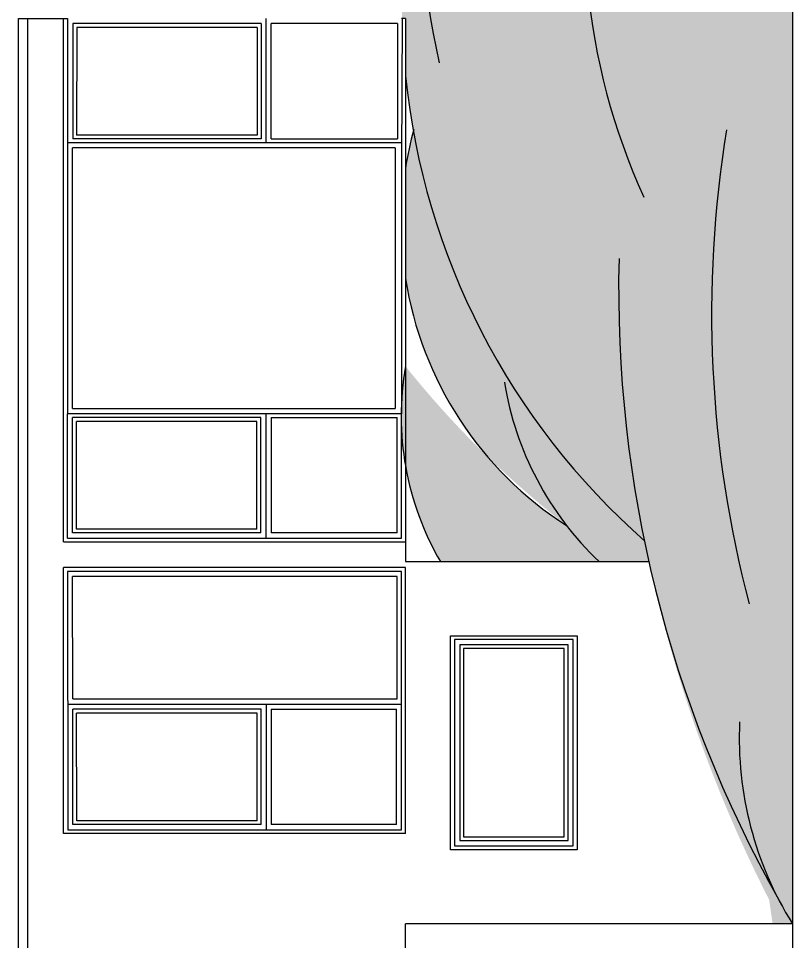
# Model space of a CAD drawing. Header units: millimetres. Extents: x 10227 to 13232, y 2 to 9351.
# Drawn here: x 11408 to 12008, y 1480 to 2196 of the extents above; entities that cross this region are included whole.
import ezdxf

# ---------------------------------------------------------------- set-up
doc = ezdxf.new("R2010")
doc.units = ezdxf.units.MM
for name, color, linetype in [('A-FURN', 9, 'Continuous'), ('A-GLAZ-FULL', 4, 'Continuous'), ('A-WALL-FULL-EXTR', 1, 'Continuous')]:
    doc.layers.add(name, color=color, linetype=linetype)
doc.layers.add('muro', color=8, linetype='Continuous', transparency=0.5)

msp = doc.modelspace()

# ---------------------------------------------------------------- hatches: boundary and pattern name
at = {"layer": 'muro', "ltscale": 0.1, "transparency": 33554534}
h = msp.add_hatch(dxfattribs=at)
h.set_pattern_fill('AR-CONC', color=256, scale=0.22)
h.set_pattern_definition([(49.99999999999999, (0, 0), (40.08062717912088, -3.506598818558679), [4.191, -46.10100000000001]), (355, (0, 0), (-7.753552713493255, 42.03250595258773), [3.3528, -36.8809285174]), (100.4514447, (3.34004154, -0.29221577), (32.32707435987772, 38.52590542068292), [3.561801936, -39.179853812]), (46.18420000000001, (0, 11.176), (59.63738899626858, -9.249312145199973), [6.2865, -69.1515]), (96.63555760999996, (4.969778, 10.40523), (52.22890949133066, 54.43374741149874), [5.3427050908, -58.7698337952]), (351.1841511700001, (0, 11.176), (52.22890949429495, 54.43374740881718), [5.0291927554, -55.3211410224]), (21, (5.588, 8.382), (33.35516607920915, -22.49834360115927), [4.191, -46.10100000000001]), (326.0000000000001, (5.588, 8.382), (13.59644623648236, 40.52135254691024), [3.3528, -36.8808]), (71.45144499999999, (8.367597172, 6.507138021999999), (46.95161224131756, 18.02300915489915), [3.561801936, -39.17978627199999]), (37.50000000000001, (0, 0), (0.6794927151301997, 18.60210855209369), [0, -36.43376, 0, -37.4396, 0, -37.0205]), (7.499999999999999, (0, 0), (14.70032575226726, 22.03972645998629), [0, -21.34616, 0, -35.59556, 0, -14.1097]), (327.5, (-12.46124, 0), (29.82993093671171, -1.260323678388158), [0, -13.97, 0, -43.5864, 0, -57.8358]), (317.5, (-18.04924, 0), (32.58841990492397, 5.593828027333267), [0, -18.161, 0, -28.94584, 0, -41.0718])])
edge = h.paths.add_edge_path()
edge.add_arc((11928.94788891596, 1887.390854306252), 224.1313145691239, 170.0567242282133, 210.2270076209974)
edge.add_line((11735.29000658144, 1774.557034995759), (11858.18320906422, 1774.557034995762))
edge.add_arc((12029.14454330124, 1953.61949366121), 247.5704786670143, 217.6259618341986, 226.3258452612232, ccw=False)
edge.add_arc((12299.10359067063, 2398.178988747093), 756.3416782054015, 218.6213806551025, 231.9627222087347, ccw=False)
edge = h.paths.add_edge_path(flags=17)
edge.add_arc((11983.51946654758, 2037.007371967016), 278.6414130519746, 165.1389817425579, 171.1663339631176)
edge.add_line((11708.18320906422, 2079.797351899946), (11708.18320906422, 1994.217392034056))
edge.add_arc((11983.51946654758, 2037.007371967001), 278.6414130519769, 188.8336660368855, 237.3193854319949)
edge.add_arc((12029.14454330124, 1953.61949366121), 247.5704786670155, 217.6259618341983, 226.3258452612229)
edge.add_line((11858.18320906422, 1774.557034995762), (11897.01263640177, 1774.557034995762))
edge.add_arc((12939.55928598286, 1996.730312089658), 1065.957073060357, 191.160881424393, 192.0301337030602, ccw=False)
edge.add_arc((12260.25800221477, 2207.020518170627), 554.8809917064544, 190.2301714410899, 228.6623925476947, ccw=False)
edge = h.paths.add_edge_path()
edge.add_line((12008.18320906422, 2722.99737613711), (11708.18320906422, 2722.99737613711))
edge.add_arc((12964.04899237689, 2584.825776616783), 1263.443808251698, 173.7215131294514, 188.6241360009463)
edge.add_arc((12672.82603922385, 2356.406495264886), 958.7275604815376, 177.670806561495, 182.7226844232918)
edge.add_arc((12260.25800221477, 2207.020518170626), 554.8809917064575, 169.2136397748487, 181.1528747954377)
edge.add_line((11705.48933493833, 2195.856255299528), (11708.18320906422, 2195.856255299528))
edge.add_line((11708.18320906422, 2195.856255299528), (11708.18320906422, 2151.285989152086))
edge.add_arc((12260.25800221477, 2207.020518170627), 554.8809917064555, 185.764745042084, 228.6623925476945)
edge.add_arc((12939.55928598289, 1996.730312089652), 1065.957073060384, 191.1608814243923, 192.0301337030595)
edge.add_line((11897.01263640177, 1774.557034995762), (12008.18320906422, 1774.557034995762))
edge.add_line((12008.18320906422, 1774.557034995762), (12008.18320906422, 2722.99737613711))
edge = h.paths.add_edge_path()
edge.add_line((12008.18320906422, 1774.557034995762), (11897.01263640177, 1774.557034995762))
edge.add_arc((12939.55928598286, 1996.730312089679), 1065.957073060361, 192.0301337030613, 207.0286442196905)
edge.add_arc((7889.178975953166, 904.6457816321875), 4145.626717908703, 8.167814442907286, 8.428915765775628, ccw=False)
edge.add_line((11992.75326764386, 1493.627034995762), (12008.18320906422, 1493.627034995762))
edge.add_line((12008.18320906422, 1493.627034995762), (12008.18320906422, 1774.557034995762))

# ---------------------------------------------------------------- linework, layer by layer
at = {"layer": 'A-FURN', "ltscale": 0.1}
msp.add_line((12008.18320906422, 2722.997376137107), (12008.18320906422, 457.833214291375), dxfattribs=at)
at = {"layer": 'A-GLAZ-FULL', "ltscale": 0.1}
for p, q in [((11446.18320906422, 2195.856255299528), (11446.18320906422, 2086.348364474457)), ((11450.32096254654, 2191.856255299539), (11450.25639088999, 2102.386936424733)), ((11596.18320906423, 2191.856255299547), (11450.32096254654, 2191.856255299539)), ((11596.18320906423, 2191.85625529955), (11596.18320906423, 2102.38693642473)), ((11600.18320906423, 2099.426014766836), (11600.18320906423, 2195.856255299529)), ((11701.97266544135, 2191.856255299557), (11604.18320906423, 2191.856255299547)), ((11604.18320906423, 2102.386936424726), (11604.18320906423, 2191.856255299547)), ((11701.97266544135, 2191.856255299557), (11701.97266544135, 2102.38693642474)), ((11705.48933493833, 2195.856255299529), (11705.18320906423, 2086.348364474457)), ((11453.31879817256, 2188.856255299539), (11453.2585568266, 2105.386936424733)), ((11593.18320906423, 2188.856255299546), (11453.31879817256, 2188.856255299539)), ((11593.18320906423, 2188.856255299546), (11593.18320906423, 2105.386936424729)), ((11593.18320906423, 2105.386936424729), (11453.25855682661, 2105.386936424733)), ((11705.32096254654, 2099.426014766839), (11446.32096254654, 2099.426014766832)), ((11596.18320906423, 2102.38693642473), (11450.25639088999, 2102.386936424733)), ((11604.18320906423, 2102.386936424726), (11701.97266544135, 2102.38693642474)), ((11450.11361358221, 1893.248364474457), (11449.96769824541, 2095.426014766832)), ((11700.18320906422, 2095.426014766839), (11449.96769824541, 2095.426014766832)), ((11700.18320906422, 2095.426014766838), (11700.18320906423, 1893.248364474457)), ((11446.18320906422, 2086.348364474457), (11446.18320906422, 1889.248364474457)), ((11705.18320906423, 2086.348364474457), (11705.18320906423, 1889.248364474458)), ((11450.11361358221, 1893.248364474457), (11700.18320906422, 1893.248364474457)), ((11705.18320906423, 1889.248364474458), (11446.18320906422, 1889.248364474457)), ((11446.18320906422, 1792.818123941765), (11446.18320906422, 1889.248364474457)), ((11450.18320906422, 1796.81812394175), (11450.11863740767, 1886.287442816556)), ((11596.04545558191, 1886.287442816563), (11450.11863740767, 1886.287442816556)), ((11453.18104469024, 1799.81812394175), (11453.12080334429, 1883.287442816556)), ((11593.04545558191, 1883.287442816563), (11453.12080334429, 1883.287442816556)), ((11593.04545558192, 1799.818123941746), (11593.04545558192, 1883.287442816563)), ((11596.04545558191, 1796.818123941743), (11596.04545558191, 1886.287442816563)), ((11600.04545558192, 1889.248364474458), (11600.04545558191, 1792.818123941764)), ((11604.04545558192, 1886.287442816567), (11604.04545558192, 1796.818123941746)), ((11604.04545558192, 1886.287442816567), (11701.83491195903, 1886.287442816556)), ((11701.83491195903, 1796.818123941739), (11701.83491195903, 1886.287442816556)), ((11705.18320906422, 1792.818123941764), (11705.18320906423, 1889.248364474458)), ((11593.04545558192, 1799.818123941746), (11453.18104469024, 1799.81812394175)), ((11446.18320906422, 1792.818123941765), (11705.18320906422, 1792.818123941764)), ((11596.04545558191, 1796.818123941746), (11450.18320906422, 1796.81812394175)), ((11701.83491195903, 1796.818123941739), (11604.04545558192, 1796.818123941746)), ((11446.18320906422, 1766.870343319719), (11446.32096254653, 1566.564974377316)), ((11705.18320906422, 1766.870343319721), (11446.18320906422, 1766.870343319719)), ((11701.83491195903, 1762.870343319721), (11450.18604548598, 1762.870343319719)), ((11450.25061714252, 1668.034293252131), (11450.18802548179, 1762.870343319719)), ((11701.83491195903, 1668.03429325212), (11701.83491195903, 1762.870343319721)), ((11705.18320906422, 1657.650911398714), (11705.18320906422, 1766.870343319721)), ((11446.18557513999, 1758.155315021757), (11446.18320906422, 1758.155315021758)), ((11446.18603566615, 1757.503612126945), (11446.18320906422, 1757.503612126945)), ((11746.18320906422, 1714.092034995755), (11746.18320906422, 1554.092034995755)), ((11838.18320906422, 1714.092034995755), (11746.18320906422, 1714.092034995755)), ((11838.18320906422, 1554.092034995755), (11838.18320906422, 1714.092034995755)), ((11834.18320906423, 1710.092034995755), (11750.18320906422, 1710.092034995755)), ((11750.18320906422, 1710.092034995755), (11750.18320906422, 1558.092034995755)), ((11753.18320906422, 1707.092034995755), (11753.18320906422, 1561.092034995755)), ((11831.18320906422, 1707.092034995755), (11753.18320906422, 1707.092034995756)), ((11831.18320906422, 1561.092034995755), (11831.18320906422, 1707.092034995755)), ((11834.18320906422, 1558.092034995755), (11834.18320906422, 1710.092034995755)), ((11446.25208580538, 1664.034293252131), (11705.18320906422, 1664.03429325212)), ((11450.25061714252, 1668.034293252131), (11701.83491195903, 1668.03429325212)), ((11600.18320906423, 1664.034293252123), (11600.18320906423, 1660.03429325212)), ((11450.32096254654, 1570.564974377301), (11450.25639088999, 1660.034293252109)), ((11596.18320906423, 1660.034293252116), (11450.25639088999, 1660.034293252109)), ((11450.25855604528, 1657.034293252109), (11450.25639088999, 1657.034293252109)), ((11453.2563916713, 1660.034293252109), (11453.25639010867, 1660.036458406842)), ((11453.31879817255, 1573.564974377301), (11453.2585568266, 1657.034293252109)), ((11593.18320906423, 1657.034293252116), (11453.2585568266, 1657.034293252109)), ((11593.18320906423, 1573.564974377299), (11593.18320906423, 1657.034293252116)), ((11596.18320906423, 1570.564974377296), (11596.18320906423, 1660.034293252116)), ((11600.18320906423, 1660.685996146932), (11600.18320906423, 1566.564974377318)), ((11604.18320906423, 1660.03429325212), (11604.18320906423, 1570.564974377299)), ((11604.18320906423, 1660.03429325212), (11701.18320906422, 1660.034293252116)), ((11701.18320906422, 1570.564974377297), (11701.18320906422, 1660.034293252116)), ((11705.18320906422, 1566.564974377319), (11705.18320906422, 1657.650911398714)), ((11596.18320906423, 1570.564974377299), (11450.32096254654, 1570.564974377301)), ((11593.18320906423, 1573.564974377299), (11453.31879817255, 1573.564974377301)), ((11701.18320906422, 1570.564974377297), (11604.18320906423, 1570.564974377299)), ((11446.32096254653, 1566.564974377316), (11705.18320906422, 1566.564974377319)), ((11753.18320906422, 1561.092034995755), (11831.18320906422, 1561.092034995755)), ((11746.18320906422, 1554.092034995755), (11838.18320906422, 1554.092034995755)), ((11750.18320906422, 1558.092034995755), (11834.18320906423, 1558.092034995755))]:
    msp.add_line(p, q, dxfattribs=at)
at = {"layer": 'A-WALL-FULL-EXTR', "ltscale": 0.1}
for p, q in [((11408.18320906422, 1474.487452690289), (11408.18320906422, 2195.856255299528)), ((11408.18320906422, 2195.856255299524), (11446.18320906422, 2195.856255299524)), ((11415.18320906422, 2195.856255299528), (11415.18320906423, 1474.487452690288)), ((11443.18320906423, 1789.818123941769), (11443.18320906422, 2195.856255299524)), ((11708.18320906422, 2195.856255299524), (11705.18320906423, 2195.856255299524)), ((11708.18320906422, 2195.856255299528), (11708.18320906422, 1774.557034995762)), ((11443.18320906422, 1789.818123941768), (11708.18320906422, 1789.818123941768)), ((11443.18320906422, 1563.564974377319), (11443.18320906422, 1769.870343319726)), ((11708.18320906422, 1769.870343319722), (11443.18320906422, 1769.870343319719)), ((11708.18320906422, 1774.557034995762), (11897.01263640177, 1774.557034995762)), ((11708.18320906422, 1563.564974377317), (11708.18320906422, 1769.870343319719)), ((11743.18320906422, 1717.092034995755), (11841.18320906423, 1717.092034995755)), ((11743.18320906422, 1551.092034995755), (11743.18320906422, 1717.092034995755)), ((11841.18320906422, 1717.092034995755), (11841.18320906423, 1551.092034995755)), ((11708.18320906422, 1563.564974377319), (11443.18320906422, 1563.564974377319)), ((11841.18320906422, 1551.092034995755), (11743.18320906422, 1551.092034995755)), ((12008.18320906422, 1493.627034995762), (11708.18320906422, 1493.627034995762)), ((11708.18320906422, 1103.975793466446), (11708.18320906422, 1493.627034995762))]:
    msp.add_line(p, q, dxfattribs=at)
at = {"layer": 'muro', "ltscale": 0.1}
for centre, radius, start, end in [((12672.82603922385, 2356.406495264891), 958.7275604815324, 169.5229962504793, 191.7398268105025), ((12361.90718944912, 2269.933742377164), 514.9895174009544, 166.3015073696462, 204.4051598057852), ((12260.25800221477, 2207.020518170627), 554.8809917064553, 185.7647450420846, 228.6623925476945), ((11983.51946654758, 2037.007371967001), 278.6414130519774, 164.8713118991125, 171.1663339631145), ((12828.86712522639, 1966.556313061625), 883.3958773745375, 170.6886921806721, 194.7434547853336), ((12837.95102058805, 1985.627882757824), 964.5698500959159, 178.5721653585464, 209.3860757040083), ((11983.51946654758, 2037.007371967001), 278.6414130519774, 188.8336660368854, 237.319385431995), ((11928.94788891595, 1887.390854306252), 224.1313145691185, 170.0567242282131, 210.2270076209979), ((12029.14454330124, 1953.61949366121), 247.5704786670168, 189.2844667909091, 226.325845261223), ((12237.75926131446, 1637.359748177714), 270.8583700117957, 177.2749216671567, 212.049812281864)]:
    msp.add_arc(centre, radius, start, end, dxfattribs=at)

doc.saveas('drawing.dxf')
